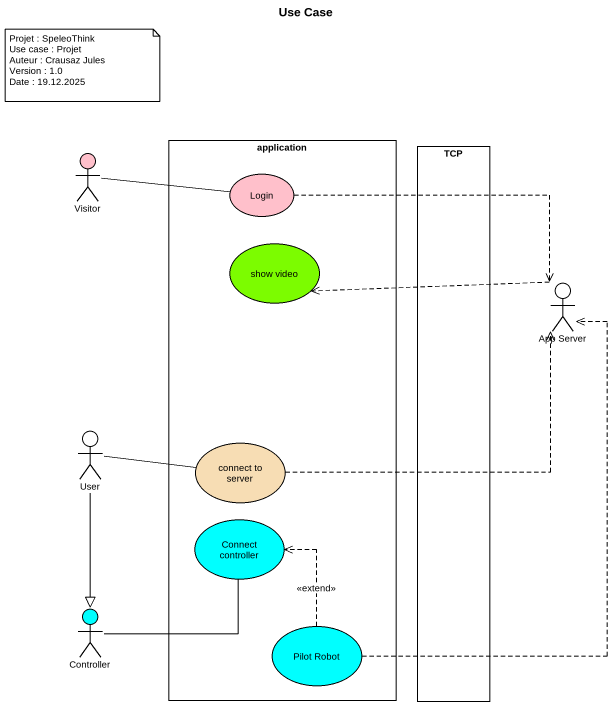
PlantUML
@startuml
title Use Case
rectangle application {
  usecase Login #FFC0CB
  usecase "show video" as show_video #7CFC00
  usecase "connect to server" as connect_to_server #F7DDB4
  usecase "Connect controller" as Connect_controller #00FFFF
  usecase "Pilot Robot" as Pilot_Robot #00FFFF
}
rectangle TCP
actor Visitor #FFC0CB
actor "App Server" as App_Server
actor User
actor Controller #00FFFF
Visitor -right- Login
Login .right.> App_Server
App_Server .left.> show_video
User -right- connect_to_server
User --|> Controller
connect_to_server .right.> App_Server
Controller -up- Connect_controller
Pilot_Robot .up.> App_Server
Pilot_Robot .up.> Connect_controller : <<extend>>
note as N1
  Projet : SpeleoThink
  Use case : Projet
  Auteur : Crausaz Jules
  Version : 1.0
  Date : 19.12.2025
end note
@enduml
